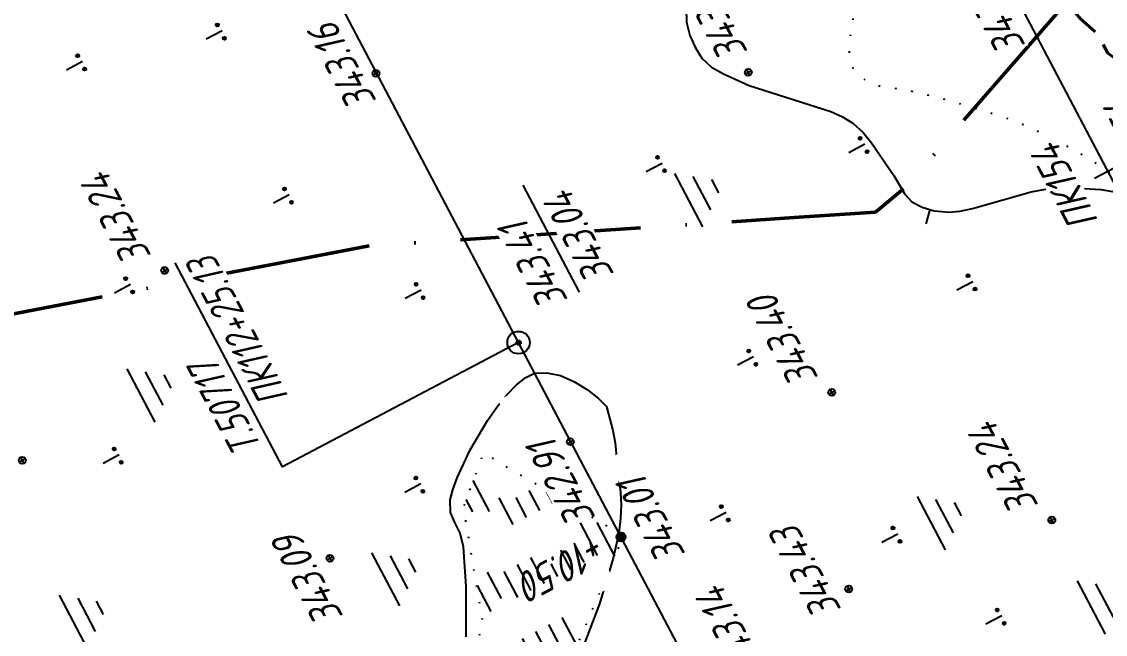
# Model space of a CAD drawing. Extents: x 1517488 to 1518012, y 2189588 to 2190112.
# Drawn here: x 1517687.6 to 1517759.7, y 2189835.7 to 2189876.4 of the extents above; entities that cross this region are included whole.
import ezdxf
from ezdxf.enums import TextEntityAlignment as Align

# ---------------------------------------------------------------- set-up
doc = ezdxf.new("R2010")
doc.units = 0
for name, pattern in [('ACAD_ISO10W100', [18, 12, -3, 0, -3]), ('IZ_HIDDEN', [3, 2, -1]), ('ИИDot', [1, 0, -1])]:
    doc.linetypes.add(name, pattern=pattern)
for name, color, linetype, lineweight in [('ИИ_БОЛОТО_025', 3, 'Continuous', 25), ('ИИ_ГЕОПУНКТ_025', 7, 'Continuous', 25), ('ИИ_ГИДРОЛОГИЯ_025', 150, 'Continuous', 25), ('ИИ_ГРАНИЦА_025', 7, 'Continuous', 25), ('ИИ_КОНТУР_025', 7, 'ИИDot', 25), ('ИИ_ОТМЕТКА_025', 7, 'Continuous', 25), ('ИИ_ПИКЕТАЖ_025', 7, 'Continuous', 25), ('ИИ_РАЗМЕР_025', 7, 'Continuous', 25), ('ИИ_РЕЛЬЕФ_025', 34, 'Continuous', 25), ('ИИ_ТРАССА_ТРУБ_025', 7, 'Continuous', 25), ('ИИ_УГОДЬЯ_025', 7, 'Continuous', 25)]:
    doc.layers.add(name, color=color, linetype=linetype, lineweight=lineweight)
doc.styles.add('VNIPISIMPLEXCUR', font='simplex.shx', dxfattribs={"width": 0.8, "oblique": 15})
doc.dimstyles.new('ИИ-1000-м-dm$2', dxfattribs={"dimtxt": 2.5, "dimasz": 2.5, "dimexe": 1.25, "dimexo": 0, "dimgap": 1, "dimtad": 2, "dimtoh": 1, "dimzin": 1, "dimdsep": 46, "dimtxsty": 'VNIPISIMPLEXCUR', "dimcen": 2.5, "dimaunit": 1, "dimazin": 0, "dimtfac": 1, "dimtmove": 1, "dimatfit": 2, "dimfxl": 1, "dimarcsym": 0})

# ---------------------------------------------------------------- blocks, each defined once
blk = doc.blocks.new('PICKET')
at = {"color": 0, "linetype": 'Continuous', "lineweight": 25}
for p, q in [((-0.23, 0), (0.23, 0)), ((0, 0.23), (0, -0.23))]:
    blk.add_line(p, q, dxfattribs=at)
blk.add_circle((0, 0), 0.23, dxfattribs=at)
at = {"color": 0, "linetype": 'Continuous', "style": 'VNIPISIMPLEXCUR', "oblique": 15, "width": 0.8}
blk.add_attdef('OTMETKA', (1.25, 0.3), '', height=2, dxfattribs=at)
at = {"color": 8, "linetype": 'Continuous', "style": 'VNIPISIMPLEXCUR', "oblique": 15, "width": 0.8, "flags": 1}
blk.add_attdef('NOMER', (1.25, -2.7), '', height=2, dxfattribs=at)
blk = doc.blocks.new('ИИ05407')
at = {"linetype": 'Continuous', "lineweight": 25}
h = blk.add_hatch(color=0, dxfattribs=at)
edge = h.paths.add_edge_path()
edge.add_arc((-0.5, 0.1), 0.1, 0, 360)
h = blk.add_hatch(color=0, dxfattribs=at)
edge = h.paths.add_edge_path()
edge.add_arc((0.5, 0.1), 0.1, 0, 360)
at = {"color": 0, "linetype": 'Continuous', "lineweight": 25}
blk.add_lwpolyline([(0, 0), (0, 1.2)], dxfattribs=at)
for centre in [(-0.5, 0.1), (0.5, 0.1)]:
    blk.add_circle(centre, 0.1, dxfattribs=at)
blk = doc.blocks.new('ИИ05468')
at = {"color": 0, "linetype": 'Continuous', "lineweight": 25}
for points in [[(-2, 1), (2, 1)], [(-1.25, 0), (1.25, 0)], [(-0.5, -1), (0.5, -1)]]:
    blk.add_lwpolyline(points, dxfattribs=at)
blk = doc.blocks.new('ИИ050052Р')
at = {"linetype": 'Continuous', "lineweight": 25}
h = blk.add_hatch(color=0, dxfattribs=at)
edge = h.paths.add_edge_path()
edge.add_arc((0, 0), 0.15, 0, 360)
at = {"color": 0, "linetype": 'Continuous', "lineweight": 25}
for radius in [0.75, 0.15]:
    blk.add_circle((0, 0), radius, dxfattribs=at)
at = {"color": 0, "linetype": 'Continuous', "style": 'VNIPISIMPLEXCUR', "oblique": 15, "width": 0.8}
for tag, p in [('CENTRE', (1.45, 0.7)), ('HEIGHT', (1.45, -2.7))]:
    blk.add_attdef(tag, p, '', height=2, dxfattribs=at)
for tag, p in [('NUMBER', (-2, -1)), ('STATIONING', (-2, -4.4)), ('ALPHA', (-2, -7.8))]:
    blk.add_attdef(tag, text='', height=2, dxfattribs=at).set_placement(p, align=Align.RIGHT)
at = {"color": 253, "linetype": 'Continuous', "style": 'VNIPISIMPLEXCUR', "oblique": 15, "width": 0.8, "flags": 1}
blk.add_attdef('NOTE', text='', height=1.6, dxfattribs=at).set_placement((-2, -10.8), align=Align.RIGHT)
blk = doc.blocks.new('ИИ15001')
at = {"color": 0, "linetype": 'Continuous', "lineweight": 25}
blk.add_lwpolyline([(0, 1), (0, -1)], dxfattribs=at)
at = {"color": 0, "linetype": 'Continuous', "lineweight": 25, "style": 'VNIPISIMPLEXCUR', "oblique": 15, "width": 0.8}
blk.add_attdef('STATIONING', text='', height=2, dxfattribs=at).set_placement((0, 2), align=Align.CENTER)
at = {"color": 7, "linetype": 'Continuous', "lineweight": 25, "style": 'VNIPISIMPLEXCUR', "oblique": 15, "width": 0.8}
blk.add_attdef('HEIGHT', text='', height=2, dxfattribs=at).set_placement((0, -2), align=Align.TOP_CENTER)
blk = doc.blocks.new('ИИ053296')
at = {"color": 0, "linetype": 'Continuous', "lineweight": 25}
blk.add_lwpolyline([(0, 0), (1, 0)], dxfattribs=at)
blk = doc.blocks.new('*D23')
at = {"layer": 'Defpoints', "color": 0, "transparency": 16777216}
for p in [(1517814.441, 2189993.765), (1517707.086, 2189966.699), (1517724.752, 2189945.437), (1517583.525, 2189878.795), (1517834.42, 2189724.983)]:
    blk.add_point(p, dxfattribs=at)
at = {"layer": 'ИИ_РАЗМЕР_025', "color": 0, "lineweight": -2, "transparency": 16777216}
for p, q in [((1517724.44, 2189943.751), (1517731.324, 2189944.207)), ((1517731.324, 2189944.207), (1517734.849, 2189937.516))]:
    blk.add_line(p, q, dxfattribs=at)
blk.add_arc((1517718.097, 2189945.797), 6.664, 315.03946, 9.20858, dxfattribs=at)
at = {"layer": 'ИИ_РАЗМЕР_025', "color": 0, "transparency": 16777216}
for points in [[(1517724.359, 2189946.761), (1517724.993, 2189946.966), (1517724.063, 2189948.767)], [(1517723.011, 2189940.82), (1517722.615, 2189941.356), (1517721.204, 2189939.901)]]:
    blk.add_solid(points, dxfattribs=at)
at = {"layer": 'ИИ_РАЗМЕР_025', "color": 0, "transparency": 16777216, "insert": (1517731.707, 2189939.852), "char_height": 2, "attachment_point": 5, "rotation": 117.7798, "style": 'VNIPISIMPLEXCUR'}
blk.add_mtext("88°41'", dxfattribs=at)
blk = doc.blocks.new('*D24')
at = {"layer": 'Defpoints', "color": 0, "transparency": 16777216}
for p in [(1517814.441, 2189993.765), (1517687.048, 2189924.909), (1517697, 2189900), (1517583.525, 2189878.795), (1517720.64, 2189855.08)]:
    blk.add_point(p, dxfattribs=at)
at = {"layer": 'ИИ_РАЗМЕР_025', "color": 0, "lineweight": -2, "transparency": 16777216}
for p, q in [((1517687.671, 2189926.226), (1517697.747, 2189927.842)), ((1517697.747, 2189927.842), (1517701.414, 2189920.882)), ((1517697, 2189900), (1517684.337, 2189924.061))]:
    blk.add_line(p, q, dxfattribs=at)
blk.add_arc((1517682.283, 2189927.965), 5.662, 318.10359, 6.12109, dxfattribs=at)
at = {"layer": 'ИИ_РАЗМЕР_025', "color": 0, "transparency": 16777216}
for points in [[(1517687.592, 2189928.475), (1517688.232, 2189928.662), (1517687.351, 2189930.489)], [(1517686.702, 2189923.922), (1517686.292, 2189924.447), (1517684.919, 2189922.955)]]:
    blk.add_solid(points, dxfattribs=at)
at = {"layer": 'ИИ_РАЗМЕР_025', "color": 0, "transparency": 16777216, "insert": (1517698.201, 2189923.353), "char_height": 2, "attachment_point": 5, "rotation": 117.7798, "style": 'VNIPISIMPLEXCUR'}
blk.add_mtext("88°43'", dxfattribs=at)
blk = doc.blocks.new('ИИ15002')
at = {"linetype": 'Continuous', "lineweight": 25}
h = blk.add_hatch(color=0, dxfattribs=at)
edge = h.paths.add_edge_path()
edge.add_arc((0, 0), 0.3, 0, 360)
at = {"color": 0, "linetype": 'Continuous', "lineweight": 25}
blk.add_circle((0, 0), 0.3, dxfattribs=at)
at = {"color": 0, "linetype": 'Continuous', "style": 'VNIPISIMPLEXCUR', "oblique": 15, "width": 0.8}
blk.add_attdef('STATIONING', (1, 1.3), '', height=2, rotation=90, dxfattribs=at)
at = {"color": 7, "linetype": 'Continuous', "style": 'VNIPISIMPLEXCUR', "oblique": 15, "width": 0.8}
blk.add_attdef('HEIGHT', text='', height=2, dxfattribs=at).set_placement((0, -1.3), align=Align.TOP_CENTER)

msp = doc.modelspace()

# ---------------------------------------------------------------- hatches: boundary and pattern name
at = {"layer": 'ИИ_БОЛОТО_025'}
h = msp.add_hatch(dxfattribs=at)
h.set_pattern_fill('ИИ_БОЛОТО', color=256, style=0, pattern_type=2)
h.set_pattern_definition([(117.7798, (1531432.998, 2185366.714), (-15.040671, -7.92327), [5, -1.5, 2, -2.5, 2, -4]), (117.7798, (1531431.88, 2185366.69), (-15.040671, -7.92327), [4, -1.5, 2.5, -2, 2.5, -4.5]), (117.7798, (1531430.762, 2185366.666), (-15.040671, -7.92327), [4, -1.5, 2, -3, 2, -4.5]), (117.7798, (1531429.878, 2185366.2), (-15.040671, -7.92327), [4, -1.5, 2, -2.5, 2, -5]), (117.7798, (1531429.226, 2185365.292), (-15.040671, -7.92327), [4, -1.5, 1.5, -3.5, 2, -4.5]), (117.7798, (1531428.574, 2185364.383), (-15.040671, -7.92327), [4, -1.5, 1.5, -4, 2, -4]), (117.7798, (1531427.69, 2185363.917), (-15.040671, -7.92327), [4, -2, 1.5, -5, 2, -2.5]), (117.7798, (1531426.805, 2185363.451), (-15.040671, -7.92327), [4, -2.5, 1.5, -5, 2, -2]), (117.7798, (1531426.153, 2185362.543), (-15.040671, -7.92327), [4.5, -2.5, 2, -2.5, 4, -1.5]), (117.7798, (1531425.501, 2185361.634), (-15.040671, -7.92327), [3.5, -2.5, 2, -2.5, 5, -1.5]), (117.7798, (1531424.617, 2185361.168), (-15.040671, -7.92327), [3.5, -2, 2.5, -2.5, 4.5, -2]), (117.7798, (1531423.965, 2185360.26), (-15.040671, -7.92327), [3.5, -2, 3, -2.5, 4.5, -1.5]), (117.7798, (1531423.08, 2185359.794), (-15.040671, -7.92327), [2.5, -3, 3, -3, 3.5, -2]), (117.7798, (1531422.195, 2185359.328), (-15.040671, -7.92327), [2, -3, 3.5, -3, 2.5, -3]), (117.7798, (1531421.31, 2185358.861), (-15.040671, -7.92327), [1.5, -3.5, 4, -3, 2, -3]), (117.7798, (1531420.426, 2185358.395), (-15.040671, -7.92327), [1.5, -3, 4, -3, 2, -3.5]), (117.7798, (1531419.541, 2185357.93), (-15.040671, -7.92327), [2, -3, 5, -2.5, 2, -2.5])])
h.paths.add_polyline_path([(1517703.902, 2189772.934), (1517706.996, 2189775.765), (1517709.906, 2189779.285), (1517708.291, 2189784.989), (1517703.901, 2189787.067), (1517699.273, 2189787.786), (1517692.992, 2189789.345), (1517691.328, 2189795.519), (1517693.897, 2189802.137), (1517705.705, 2189814.018), (1517709.527, 2189811.662), (1517716.812, 2189808.224), (1517718.864, 2189808.635), (1517719.782, 2189812.111), (1517721.644, 2189814.081), (1517723.76, 2189815.67), (1517728.147, 2189814.504), (1517734.673, 2189812.48), (1517737.948, 2189809.661), (1517742.117, 2189809.334), (1517746.949, 2189809.444), (1517750.88, 2189807.873), (1517753.546, 2189807.783), (1517753.115, 2189810.679), (1517750.405, 2189811.673), (1517746.319, 2189811.03), (1517742.328, 2189813.336), (1517735.39, 2189815.717), (1517731.278, 2189818.63), (1517723.928, 2189824.133), (1517720.445, 2189826.595), (1517719.529, 2189828.311), (1517721.315, 2189829.241), (1517724.18, 2189834.032), (1517727.617, 2189842.205), (1517727.458, 2189842.141), (1517718.298, 2189847.743), (1517716.95, 2189844.106), (1517718.256, 2189836.415), (1517716.133, 2189828.979), (1517712.112, 2189828.925), (1517705.662, 2189829.902), (1517697.408, 2189830.007), (1517676.881, 2189830.003), (1517664.208, 2189828.597), (1517654.387, 2189828.204), (1517650.517, 2189824.921), (1517648.421, 2189821.223), (1517645.205, 2189818.077), (1517641.916, 2189816.448), (1517639.122, 2189816.636), (1517636.665, 2189816.379), (1517635.204, 2189815.609), (1517634.324, 2189814.523), (1517633.535, 2189813.07), (1517631.569, 2189810.618), (1517659.095, 2189759.305), (1517669.555, 2189764.916), (1517686.213, 2189769.366)])

# ---------------------------------------------------------------- linework, layer by layer
at = {"layer": 'ИИ_ГЕОПУНКТ_025'}
for points in [[(1517724.696, 2189858.448), (1517720.945, 2189865.569)], [(1517720.64, 2189855.08), (1517704.928, 2189846.803), (1517697.775, 2189860.382)]]:
    msp.add_lwpolyline(points, dxfattribs=at)
at = {"layer": 'ИИ_ГИДРОЛОГИЯ_025', "linetype": 'IZ_HIDDEN', "lineweight": 40, "flags": 128}
msp.add_lwpolyline([(1517890.671, 2189849.344), (1517885.537, 2189845.992), (1517880.868, 2189844.827), (1517876.66, 2189846.061), (1517875.192, 2189848.847), (1517874.271, 2189852.029), (1517870.315, 2189855.445), (1517868.231, 2189857.151), (1517865.163, 2189860.927), (1517861.656, 2189863.286), (1517858.873, 2189867.751), (1517856.858, 2189872.19), (1517853.696, 2189878.397), (1517848.122, 2189888.552), (1517845.295, 2189891.053), (1517842.513, 2189893.47), (1517836.704, 2189897.744), (1517832.914, 2189897.365), (1517822.644, 2189889.369), (1517816.612, 2189888.132), (1517811.258, 2189887.038), (1517805.59, 2189884.699), (1517800.433, 2189882.414), (1517794.369, 2189880.621), (1517788.083, 2189879.251), (1517781.757, 2189880.561), (1517775.523, 2189880.729), (1517771.961, 2189877.666), (1517770.301, 2189875.497), (1517766.201, 2189873.661), (1517760.935, 2189873.563), (1517759.875, 2189874.35), (1517759.123, 2189875.675), (1517758.017, 2189876.652), (1517757.341, 2189877.491), (1517754.807, 2189880.567), (1517750.157, 2189886.025), (1517747.525, 2189887.449), (1517744.168, 2189893.537), (1517734.67, 2189898.122), (1517722.185, 2189895.794), (1517713.62, 2189895.518), (1517698.952, 2189894.576), (1517685.404, 2189889.981), (1517675.898, 2189886.668), (1517653.849, 2189881.602), (1517648.858, 2189882.12), (1517644.076, 2189884.078), (1517641.732, 2189886.232), (1517639.205, 2189885.747), (1517634.695, 2189881.677), (1517626.017, 2189877.902), (1517620.833, 2189876.711)], dxfattribs=at)
at = {"layer": 'ИИ_ГРАНИЦА_025', "color": 150, "linetype": 'ACAD_ISO10W100', "lineweight": 50, "flags": 128}
msp.add_lwpolyline([(1517610.023, 2189842.253), (1517667.839, 2189853.324), (1517710.687, 2189861.518), (1517738.981, 2189863.402), (1517744.4, 2189863.763), (1517746.427, 2189865.453), (1517769.599, 2189892.059), (1517796.959, 2189888.246), (1517800.198, 2189889.632), (1517823.098, 2189905.935), (1517852.576, 2189911.147), (1517857.022, 2189912.618)], dxfattribs=at)
at = {"layer": 'ИИ_КОНТУР_025', "linetype": 'ИИDot', "flags": 128}
for points in [[(1517792.117, 2189929.63), (1517789.137, 2189924.047), (1517787.686, 2189921.519), (1517786.261, 2189919.165), (1517784.863, 2189916.986), (1517783.491, 2189914.983), (1517782.145, 2189913.154), (1517779.577, 2189910.013), (1517775.754, 2189905.629), (1517774.115, 2189903.984), (1517773.043, 2189902.932), (1517772.051, 2189901.655), (1517770.782, 2189899.541), (1517767.66, 2189893.849), (1517767.117, 2189893.037), (1517766.555, 2189892.328), (1517765.973, 2189891.721), (1517765.372, 2189891.217), (1517764.75, 2189890.815), (1517764.109, 2189890.516), (1517762.771, 2189890.178), (1517759.139, 2189889.552), (1517755.941, 2189889.099), (1517753.358, 2189888.576), (1517750.615, 2189887.86), (1517748.879, 2189887.262), (1517747.435, 2189886.549), (1517746.823, 2189886.151), (1517746.283, 2189885.723), (1517745.817, 2189885.267), (1517745.424, 2189884.783), (1517744.758, 2189883.686), (1517744.183, 2189882.387), (1517743.702, 2189880.887), (1517743.152, 2189878.325), (1517742.669, 2189875.186), (1517742.639, 2189874.206), (1517742.824, 2189873.487), (1517743.233, 2189872.901), (1517743.851, 2189872.454), (1517744.64, 2189872.161), (1517746.524, 2189871.89), (1517748.795, 2189871.337), (1517752.123, 2189870.36), (1517753.366, 2189869.943), (1517754.523, 2189869.482), (1517755.594, 2189868.977), (1517758.443, 2189867.453), (1517759.874, 2189866.493), (1517761.775, 2189864.297), (1517765.39, 2189859.959), (1517766.488, 2189858.752), (1517769.771, 2189854.215), (1517771.731, 2189851.922), (1517773.807, 2189849.69), (1517774.639, 2189848.952), (1517775.577, 2189848.371), (1517776.62, 2189847.947), (1517777.769, 2189847.681), (1517779.025, 2189847.571), (1517780.386, 2189847.619), (1517781.853, 2189847.825), (1517783.426, 2189848.187), (1517784.983, 2189848.661), (1517786.402, 2189849.2), (1517787.683, 2189849.804), (1517788.826, 2189850.473), (1517789.831, 2189851.207), (1517790.698, 2189852.007), (1517791.427, 2189852.872), (1517792.018, 2189853.802), (1517794.283, 2189857.8), (1517795.31, 2189859.416), (1517795.638, 2189859.835), (1517796.018, 2189860.208), (1517796.451, 2189860.537), (1517796.936, 2189860.82), (1517797.475, 2189861.058), (1517798.709, 2189861.399), (1517800.106, 2189861.562), (1517801.37, 2189861.562), (1517802.454, 2189861.401), (1517803.358, 2189861.081), (1517804.08, 2189860.598), (1517804.374, 2189860.294), (1517804.622, 2189859.946), (1517804.984, 2189859.124), (1517805.164, 2189858.132), (1517805.187, 2189857.572), (1517805.149, 2189857), (1517805.036, 2189856.449), (1517804.848, 2189855.917), (1517804.585, 2189855.406), (1517804.246, 2189854.915), (1517803.832, 2189854.443), (1517803.343, 2189853.992), (1517802.207, 2189853.126), (1517801.699, 2189852.664), (1517801.254, 2189852.174), (1517800.871, 2189851.656), (1517800.551, 2189851.111), (1517800.294, 2189850.538), (1517800.099, 2189849.938), (1517799.792, 2189848.097), (1517799.572, 2189845.678), (1517799.566, 2189845.3), (1517799.631, 2189844.977), (1517799.827, 2189844.733), (1517800.153, 2189844.566), (1517800.61, 2189844.477), (1517801.197, 2189844.466), (1517802.763, 2189844.677), (1517806.625, 2189845.534), (1517809.011, 2189845.876), (1517810.326, 2189845.941), (1517810.918, 2189845.905), (1517811.49, 2189845.796), (1517812.043, 2189845.614), (1517812.574, 2189845.36), (1517813.086, 2189845.033), (1517813.578, 2189844.633), (1517814.05, 2189844.16), (1517814.502, 2189843.615), (1517814.888, 2189842.987), (1517815.166, 2189842.267), (1517815.333, 2189841.454), (1517815.391, 2189840.549), (1517815.34, 2189839.551), (1517815.179, 2189838.461), (1517814.908, 2189837.278), (1517814.528, 2189836.002)], [(1517631.569, 2189810.618), (1517659.095, 2189759.305), (1517669.555, 2189764.916), (1517686.213, 2189769.366), (1517703.902, 2189772.934), (1517706.996, 2189775.765), (1517709.906, 2189779.285), (1517708.291, 2189784.989), (1517703.901, 2189787.067), (1517699.273, 2189787.786), (1517692.992, 2189789.345), (1517691.328, 2189795.519), (1517693.897, 2189802.137), (1517705.705, 2189814.018), (1517709.527, 2189811.662), (1517716.812, 2189808.224), (1517718.864, 2189808.635), (1517719.782, 2189812.111), (1517721.644, 2189814.081), (1517723.76, 2189815.67), (1517728.147, 2189814.504), (1517734.673, 2189812.48), (1517737.948, 2189809.661), (1517742.117, 2189809.334), (1517746.949, 2189809.444), (1517750.88, 2189807.873), (1517753.546, 2189807.783), (1517753.115, 2189810.679), (1517750.405, 2189811.673), (1517746.319, 2189811.03), (1517742.772, 2189813.08), (1517735.39, 2189815.717), (1517731.278, 2189818.63), (1517723.928, 2189824.133), (1517720.445, 2189826.595), (1517719.529, 2189828.311), (1517721.315, 2189829.241), (1517724.18, 2189834.032), (1517727.628, 2189842.231), (1517718.292, 2189847.728), (1517716.95, 2189844.106), (1517718.256, 2189836.415), (1517716.133, 2189828.979), (1517712.112, 2189828.925), (1517705.662, 2189829.902), (1517697.408, 2189830.007), (1517676.881, 2189830.003), (1517664.208, 2189828.597), (1517654.387, 2189828.204), (1517650.517, 2189824.921), (1517648.421, 2189821.223), (1517645.205, 2189818.077), (1517641.916, 2189816.448), (1517639.122, 2189816.636), (1517636.665, 2189816.379), (1517635.204, 2189815.609), (1517634.324, 2189814.523), (1517633.535, 2189813.07), (1517631.569, 2189810.618)]]:
    msp.add_lwpolyline(points, dxfattribs=at)
at = {"layer": 'ИИ_РЕЛЬЕФ_025'}
for points, elevation in [([(1517731.791, 2189877.319), (1517731.826, 2189876.413), (1517732.049, 2189875.521), (1517732.407, 2189874.7), (1517732.839, 2189874.01), (1517733.48, 2189873.418), (1517734.285, 2189872.977), (1517735.995, 2189872.187), (1517741.432, 2189870.461), (1517742.208, 2189870.099), (1517742.887, 2189869.681), (1517743.579, 2189869.072), (1517744.143, 2189868.388), (1517745.611, 2189866.211), (1517746.347, 2189864.969), (1517746.819, 2189864.46), (1517747.501, 2189864.089), (1517748.317, 2189863.862), (1517749.298, 2189863.774), (1517750.026, 2189863.832), (1517750.864, 2189864.005), (1517754.756, 2189865.107), (1517755.727, 2189865.301), (1517756.643, 2189865.389), (1517757.564, 2189865.392), (1517759.41, 2189865.261), (1517760.311, 2189865.122)], 343.5), ([(1517717.148, 2189835.5), (1517717.143, 2189838.846), (1517716.974, 2189841.494), (1517716.741, 2189842.393), (1517716.39, 2189843.099), (1517716.109, 2189843.781), (1517716.085, 2189844.605), (1517716.255, 2189845.273), (1517716.546, 2189846.078), (1517717.42, 2189847.942), (1517718.568, 2189849.886), (1517719.199, 2189850.791), (1517719.846, 2189851.598), (1517720.491, 2189852.27), (1517721.115, 2189852.766), (1517721.702, 2189853.049), (1517722.524, 2189853.058), (1517723.429, 2189852.886), (1517724.354, 2189852.472), (1517725.222, 2189851.939), (1517725.96, 2189851.366), (1517726.495, 2189850.828), (1517726.917, 2189849.228), (1517727.069, 2189848.409), (1517727.225, 2189846.757), (1517727.414, 2189845.133), (1517727.458, 2189844.28), (1517727.433, 2189843.375), (1517727.314, 2189842.395), (1517726.943, 2189840.733), (1517726.017, 2189837.69), (1517724.392, 2189833.389)], 343)]:
    msp.add_lwpolyline(points, dxfattribs=dict(at, elevation=elevation))
at = {"layer": 'ИИ_ТРАССА_ТРУБ_025', "color": 4}
for points in [[(1517834.42, 2189724.983), (1517707.086, 2189966.699)], [(1517799.013, 2189706.331), (1517750.65, 2189798.13), (1517720.64, 2189855.08), (1517697, 2189900)]]:
    msp.add_lwpolyline(points, dxfattribs=at)

# ---------------------------------------------------------------- block references
at = {"layer": 'ИИ_БОЛОТО_025', "rotation": 117.7797222222222}
for p in [(1517732.851, 2189865.028), (1517696.393, 2189852.027), (1517749.009, 2189843.533), (1517712.685, 2189839.788), (1517759.656, 2189837.911), (1517691.896, 2189836.958)]:
    msp.add_blockref('ИИ05468', p, dxfattribs=at)
at = {"layer": 'ИИ_ОТМЕТКА_025'}
ref = msp.add_blockref('PICKET', (1517687.6, 2189847.25, 343.13), dxfattribs=dict(at, rotation=117.7797222222222))
ref.add_attrib('OTMETKA', '343.13', (1517686.752, 2189848.216, 343.13), dxfattribs={"layer": '0', "color": 0, "height": 2, "rotation": 117.77972, "style": 'VNIPISIMPLEXCUR', "oblique": 15, "width": 0.8})
at = {"layer": 'ИИ_РЕЛЬЕФ_025', "rotation": 254.623105892496}
msp.add_blockref('ИИ053296', (1517748.013, 2189863.947, 343.5), dxfattribs=at)
at = {"layer": 'ИИ_УГОДЬЯ_025', "rotation": 117.7797222222222}
for p in [(1517700.904, 2189875.828), (1517691.605, 2189873.781), (1517743.695, 2189868.282), (1517730.204, 2189867.007), (1517705.374, 2189864.912), (1517694.8, 2189858.942), (1517750.878, 2189859.137), (1517714.142, 2189858.57), (1517736.283, 2189854.128), (1517694.039, 2189847.604), (1517714.12, 2189845.672), (1517734.456, 2189843.772), (1517745.885, 2189842.335), (1517752.817, 2189836.892)]:
    msp.add_blockref('ИИ05407', p, dxfattribs=at)

# ---------------------------------------------------------------- next in the draw order: wipeouts: each hides what was drawn before it
at = {"lineweight": 0}
for points, layer in [([(1517724.113, 2189857.936), (1517720.407, 2189864.972), (1517718.39, 2189863.909), (1517722.096, 2189856.874)], 'ИИ_ГЕОПУНКТ_025'), ([(1517704.216, 2189847.226), (1517700.24, 2189854.773), (1517698.223, 2189853.71), (1517702.198, 2189846.163)], 'ИИ_ГЕОПУНКТ_025'), ([(1517754.574, 2189874.887), (1517750.655, 2189882.326), (1517748.638, 2189881.264), (1517752.557, 2189873.824)], 'ИИ_ОТМЕТКА_025'), ([(1517736.087, 2189874.455), (1517732.38, 2189881.491), (1517730.363, 2189880.428), (1517734.069, 2189873.393)], 'ИИ_ОТМЕТКА_025'), ([(1517711.371, 2189871.183), (1517707.594, 2189878.353), (1517705.577, 2189877.291), (1517709.354, 2189870.121)], 'ИИ_ОТМЕТКА_025'), ([(1517696.374, 2189860.878), (1517692.479, 2189868.271), (1517690.462, 2189867.208), (1517694.356, 2189859.815)], 'ИИ_ОТМЕТКА_025'), ([(1517765.353, 2189854.67), (1517761.458, 2189862.063), (1517759.441, 2189861.001), (1517763.336, 2189853.607)], 'ИИ_ОТМЕТКА_025'), ([(1517740.784, 2189852.768), (1517736.841, 2189860.252), (1517734.824, 2189859.189), (1517738.766, 2189851.705)], 'ИИ_ОТМЕТКА_025'), ([(1517725, 2189845.258), (1517721.294, 2189852.293), (1517719.277, 2189851.231), (1517722.983, 2189844.195)], 'ИИ_ОТМЕТКА_025'), ([(1517755.434, 2189844.268), (1517751.539, 2189851.661), (1517749.522, 2189850.598), (1517753.416, 2189843.205)], 'ИИ_ОТМЕТКА_025'), ([(1517745.501, 2189840.016), (1517741.511, 2189847.591), (1517739.493, 2189846.528), (1517743.484, 2189838.954)], 'ИИ_ОТМЕТКА_025'), ([(1517709.148, 2189836.884), (1517705.229, 2189844.323), (1517703.212, 2189843.26), (1517707.131, 2189835.821)], 'ИИ_ОТМЕТКА_025'), ([(1517701.22, 2189830.53), (1517697.513, 2189837.566), (1517695.496, 2189836.503), (1517699.202, 2189829.468)], 'ИИ_ОТМЕТКА_025'), ([(1517751.724, 2189828.618), (1517747.781, 2189836.103), (1517745.764, 2189835.04), (1517749.707, 2189827.556)], 'ИИ_ОТМЕТКА_025'), ([(1517726.075, 2189841.01), (1517718.569, 2189837.055), (1517719.632, 2189835.038), (1517727.138, 2189838.992)], 'ИИ_ПИКЕТАЖ_025')]:
    msp.add_wipeout(points, dxfattribs=at).dxf.layer = layer

# ---------------------------------------------------------------- next in the draw order: block references
at = {"layer": 'ИИ_ОТМЕТКА_025'}
ref = msp.add_blockref('PICKET', (1517754.009, 2189877.626, 343.56), dxfattribs=dict(at, rotation=117.7797222222222))
ref.add_attrib('OTMETKA', '343.56', (1517754.433, 2189874.855, 343.56), dxfattribs={"layer": '0', "color": 0, "linetype": 'Continuous', "height": 2, "rotation": 117.77972, "style": 'VNIPISIMPLEXCUR', "oblique": 15, "width": 0.8})
ref = msp.add_blockref('PICKET', (1517735.927, 2189873.073, 343.51), dxfattribs=dict(at, rotation=117.7797222222222))
ref.add_attrib('OTMETKA', '343.51', (1517735.945, 2189874.424, 343.51), dxfattribs={"layer": '0', "color": 0, "height": 2, "rotation": 117.77972, "style": 'VNIPISIMPLEXCUR', "oblique": 15, "width": 0.8})
ref = msp.add_blockref('PICKET', (1517711.14, 2189873.01, 343.16), dxfattribs=dict(at, rotation=117.7797222222222))
ref.add_attrib('OTMETKA', '343.16', (1517711.229, 2189871.152, 343.16), dxfattribs={"layer": '0', "color": 0, "linetype": 'Continuous', "height": 2, "rotation": 117.77972, "style": 'VNIPISIMPLEXCUR', "oblique": 15, "width": 0.8})
ref = msp.add_blockref('PICKET', (1517697.08, 2189859.88, 343.24), dxfattribs=dict(at, rotation=117.7797222222222))
ref.add_attrib('OTMETKA', '343.24', (1517696.232, 2189860.846, 343.24), dxfattribs={"layer": '0', "color": 0, "height": 2, "rotation": 117.77972, "style": 'VNIPISIMPLEXCUR', "oblique": 15, "width": 0.8})
ref = msp.add_blockref('PICKET', (1517741.49, 2189851.77, 343.4), dxfattribs=dict(at, rotation=117.7797222222222))
ref.add_attrib('OTMETKA', '343.40', (1517740.642, 2189852.736, 343.4), dxfattribs={"layer": '0', "color": 0, "height": 2, "rotation": 117.77972, "style": 'VNIPISIMPLEXCUR', "oblique": 15, "width": 0.8})
ref = msp.add_blockref('PICKET', (1517756.14, 2189843.27, 343.24), dxfattribs=dict(at, rotation=117.7797222222222))
ref.add_attrib('OTMETKA', '343.24', (1517755.292, 2189844.236, 343.24), dxfattribs={"layer": '0', "color": 0, "height": 2, "rotation": 117.77972, "style": 'VNIPISIMPLEXCUR', "oblique": 15, "width": 0.8})
ref = msp.add_blockref('PICKET', (1517724.09, 2189848.48, 342.91), dxfattribs=dict(at, rotation=117.7797222222222))
ref.add_attrib('OTMETKA', '342.91', (1517725.809, 2189843.423, 342.91), dxfattribs={"layer": '0', "color": 0, "linetype": 'Continuous', "height": 2, "rotation": 117.77972, "style": 'VNIPISIMPLEXCUR', "oblique": 15, "width": 0.8})
ref = msp.add_blockref('PICKET', (1517708.08, 2189840.73, 343.09), dxfattribs=dict(at, rotation=117.7797222222222))
ref.add_attrib('OTMETKA', '343.09', (1517709.007, 2189836.852, 343.09), dxfattribs={"layer": '0', "color": 0, "height": 2, "rotation": 117.77972, "style": 'VNIPISIMPLEXCUR', "oblique": 15, "width": 0.8})

# ---------------------------------------------------------------- next in the draw order: wipeouts: each hides what was drawn before it
at = {"lineweight": 0}
for points, layer in [([(1517727.184, 2189859.661), (1517723.289, 2189867.055), (1517721.272, 2189865.992), (1517725.166, 2189858.599)], 'ИИ_ГЕОПУНКТ_025'), ([(1517707.035, 2189848.612), (1517700.163, 2189861.657), (1517698.145, 2189860.594), (1517705.017, 2189847.549)], 'ИИ_ГЕОПУНКТ_025'), ([(1517759.637, 2189862.794), (1517756.263, 2189869.199), (1517754.246, 2189868.136), (1517757.62, 2189861.731)], 'ИИ_ПИКЕТАЖ_025'), ([(1517732.276, 2189841.32), (1517728.57, 2189848.356), (1517726.553, 2189847.293), (1517730.259, 2189840.258)], 'ИИ_ПИКЕТАЖ_025')]:
    msp.add_wipeout(points, dxfattribs=at).dxf.layer = layer

# ---------------------------------------------------------------- next in the draw order: block references
at = {"layer": 'ИИ_ГЕОПУНКТ_025'}
ref = msp.add_blockref('ИИ050052Р', (1517720.64, 2189855.08, 343.04), dxfattribs=dict(at, rotation=117.7797222222222))
ref.add_attrib('NUMBER', 'Т.50717', dxfattribs={"layer": '0', "color": 0, "linetype": 'Continuous', "height": 2, "rotation": 117.77972, "style": 'VNIPISIMPLEXCUR', "oblique": 15, "width": 0.75}).set_placement((1517700.431, 2189854.11), align=Align.RIGHT)
ref.add_attrib('CENTRE', '343.41', (1517723.971, 2189857.905), dxfattribs={"layer": '0', "color": 0, "linetype": 'Continuous', "height": 2, "rotation": 117.77972, "style": 'VNIPISIMPLEXCUR', "oblique": 15, "width": 0.8})
ref.add_attrib('HEIGHT', '343.04', (1517727.042, 2189859.63), dxfattribs={"layer": '0', "color": 0, "linetype": 'Continuous', "height": 2, "rotation": 117.77972, "style": 'VNIPISIMPLEXCUR', "oblique": 15, "width": 0.8})
ref.add_attrib('STATIONING', 'ПК112+25.13', dxfattribs={"layer": '0', "color": 0, "linetype": 'Continuous', "height": 2, "rotation": 117.77972, "style": 'VNIPISIMPLEXCUR', "oblique": 15, "width": 0.75}).set_placement((1517700.321, 2189861.057), align=Align.RIGHT)

# ---------------------------------------------------------------- next in the draw order: wipeouts: each hides what was drawn before it
at = {"lineweight": 0}
for points in [[(1517764.797, 2189865.293), (1517760.902, 2189872.686), (1517758.885, 2189871.624), (1517762.78, 2189864.23)], [(1517737.511, 2189832.939), (1517733.757, 2189840.062), (1517731.74, 2189838.999), (1517735.494, 2189831.876)]]:
    msp.add_wipeout(points, dxfattribs=at).dxf.layer = 'ИИ_ПИКЕТАЖ_025'

# ---------------------------------------------------------------- next in the draw order: block references
at = {"layer": 'ИИ_ОТМЕТКА_025'}
ref = msp.add_blockref('PICKET', (1517742.62, 2189838.68, 343.43), dxfattribs=dict(at, rotation=117.7797222222222))
ref.add_attrib('OTMETKA', '343.43', (1517742.17, 2189837.311, 343.43), dxfattribs={"layer": '0', "color": 0, "height": 2, "rotation": 117.77972, "style": 'VNIPISIMPLEXCUR', "oblique": 15, "width": 0.8})
at = {"layer": 'ИИ_ПИКЕТАЖ_025', "color": 4}
ref = msp.add_blockref('ИИ15001', (1517759.874, 2189866.493, 343.54), dxfattribs=dict(at, rotation=117.7798))
ref.add_attrib('STATIONING', 'ПК154', dxfattribs={"layer": '0', "color": 0, "linetype": 'Continuous', "lineweight": 25, "height": 2, "rotation": 117.7798, "style": 'VNIPISIMPLEXCUR', "oblique": 15, "width": 0.8}).set_placement((1517757.868, 2189865.852, 171.77), align=Align.CENTER)
ref.add_attrib('HEIGHT', '343.54', dxfattribs={"layer": '0', "color": 7, "linetype": 'Continuous', "lineweight": 25, "height": 2, "rotation": 117.7798, "style": 'VNIPISIMPLEXCUR', "oblique": 15, "width": 0.8}).set_placement((1517761.022, 2189867.868, 171.77), align=Align.TOP_CENTER)
at = {"layer": 'ИИ_ПИКЕТАЖ_025', "color": 4, "rotation": 117.7789050559178}
msp.add_blockref('ИИ15002', (1517727.458, 2189842.141), dxfattribs=at).add_auto_attribs({'STATIONING': '+10.50', 'HEIGHT': '343.01'})
at = {"layer": 'ИИ_ПИКЕТАЖ_025', "color": 4}
ref = msp.add_blockref('ИИ15001', (1517732.356, 2189832.846, 343.14), dxfattribs=dict(at, rotation=117.7870999999999))
ref.add_attrib('STATIONING', 'ПК112', dxfattribs={"layer": '0', "color": 0, "linetype": 'Continuous', "lineweight": 25, "height": 2, "rotation": 117.7871, "style": 'VNIPISIMPLEXCUR', "oblique": 15, "width": 0.8}).set_placement((1517730.945, 2189831.989, 171.57), align=Align.CENTER)
ref.add_attrib('HEIGHT', '343.14', dxfattribs={"layer": '0', "color": 7, "linetype": 'Continuous', "lineweight": 25, "height": 2, "rotation": 117.7871, "style": 'VNIPISIMPLEXCUR', "oblique": 15, "width": 0.8}).set_placement((1517733.806, 2189835.379, 171.57), align=Align.TOP_CENTER)

# ---------------------------------------------------------------- next in the draw order: dimensions: what is measured, and where the dimension line sits
at = {"layer": 'ИИ_РАЗМЕР_025'}
for base, line2, picture, middle in [((1517724.752, 2189945.437), ((1517834.42, 2189724.983), (1517707.086, 2189966.699)), '*D23', (1517731.707, 2189939.852)), ((1517687.048, 2189924.909), ((1517720.64, 2189855.08), (1517697, 2189900)), '*D24', (1517698.201, 2189923.353))]:
    dim = msp.add_angular_dim_2l(base=base, line1=((1517814.441, 2189993.765), (1517583.525, 2189878.795)), line2=line2, dimstyle='ИИ-1000-м-dm$2', override={"dimtxt": 2, "dimasz": 2, "dimgap": 0.5}, dxfattribs=at)
    dim.commit()
    dim.dimension.update_dxf_attribs({"geometry": picture, "text_midpoint": middle, "dimtype": 162})

doc.saveas('drawing.dxf')
